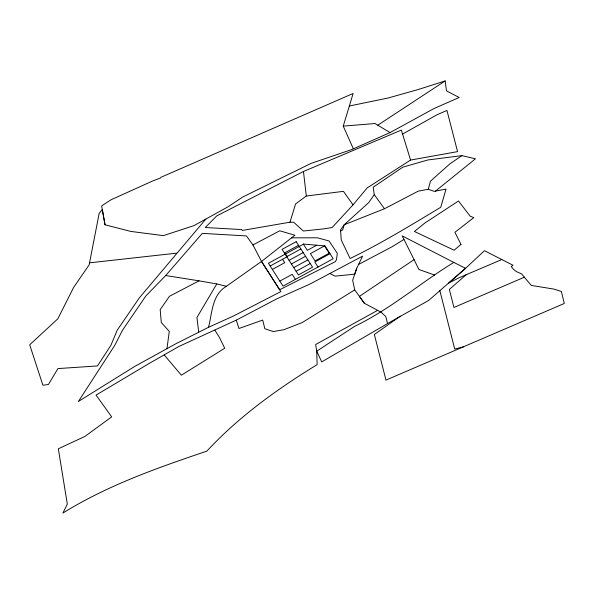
<?xml version="1.0" encoding="UTF-8"?>
<svg xmlns="http://www.w3.org/2000/svg" width="594" height="594" viewBox="0 0 594 594"><rect width="100%" height="100%" fill="white"/><g stroke="black" fill="none" stroke-linecap="round" stroke-linejoin="round"><path stroke-width="0.89" d="M166.951 348.715L169.283 331.415L161.286 322.49L160.194 309.637L169.505 296.25L199.057 280.843L216.773 283.947L226.388 286.286L261.523 261.457L294.876 235.231L279.722 230.784L252.955 244.943L246.428 235.937L202.331 233.36L165.704 275.527L145.797 296.027L122.401 330.383L114.924 345.077L78.393 401.47L134.578 366.505L175.765 343.807L208.524 327.287L233.308 316.082L280.851 291.609L261.523 261.457L252.955 244.943M205.843 219.067L139.241 297.98L117.122 330.346L110.915 345.285L97.49 365.934L57.93 368.584L48.441 384.496L42.909 385.239L29.7 344.78L57.841 318.8L73.671 287.348L89.152 264.857L99.146 213.498L102.302 209.415L105.019 224.792L130.888 231.437L163.424 235.625L194.067 225.572L228.037 206.809L242.708 197.037L311.011 163.409L351.774 149.532L390.05 132.581L434.028 108.524L459.169 97.505L446.502 90.889L445.144 80.933L418.273 89.508L387.785 98.092L349.369 105.992L343.228 126.114L353.282 148.641M208.524 327.287C212.221 312.875 211.961 294.802 226.388 286.286M428.274 189.293L434.192 191.35L446.02 189.1L440.778 207.247C411.055 225.163 381.348 243.369 350.096 258.501L341.223 239.909L340.555 229.96L344.186 224.762L384.481 208.746L418.228 191.149L428.274 189.293L430.464 181.177L449.918 163.84L461.917 155.628L475.46 158.813L435.484 191.105M349.369 105.992L353.118 93.473L160.885 177.302L160.454 178.044L152.792 180.925L111.115 199.747L101.648 205.88L105.019 224.792M289.991 222.201L295.567 203.95L306.311 196.02L343.429 191.35L353.029 204.848L332.128 227.539L323.938 228.846L303.348 231.021L293.629 222.215L289.991 222.201L242.255 230.442L241.736 229.574L205.264 227.517L216.758 215.897L303.467 171.495L401.351 130.086L410.573 160.061L367.189 187.919L353.029 204.848M400.326 316.149L374.346 334.481L385.959 380.101L564.3 303.475L561.382 291.483L553.979 289.092L531.288 285.432L521.562 273.871L517.003 271.889A48.203 25.832 -27 0 1 511.62 266.988L511.323 266.491L513.03 265.266L484.444 250.69L465.57 268.31L453.816 262.414C420.3 282.959 390.392 309.199 354.804 326.255L316.728 351.18L317.114 364.657C277.287 389.025 238.699 416.75 206.868 451.128C157.373 467.842 107.499 485.357 62.905 513.067L67.322 504.128L58.331 448.797L84.942 436.404L111.665 416.862L96.057 395.092L148.804 363.669L178.653 346.569L236.301 320.129L276.811 298.841L309.741 284.17L362.57 256.155L356.727 268.25L352.665 280.264L354.7 289.887L364.345 303.252L381.081 312.192L385.796 316.55L387.518 323.567L321.718 361.902L316.728 351.18L315.637 344.513L377.428 310.462M356.727 268.25L354.715 274.183L335.09 276.143L329.759 273.433M216.773 283.947L196.926 317.515L198.715 332.098M461.917 155.628L427.799 159.979L402.829 167.159L373.218 187.192L374.265 194.654L368.629 202.695L344.186 224.762L342.671 229.982L340.614 230.858M387.518 323.567L428.675 300.416L465.57 268.31L448.492 283.167L459.452 277.584L501.819 259.548M466.349 274.614L449.346 289.412L453.942 307.469L524.532 277.131M403.965 239.434L392.211 246.681L358.561 264.449M453.816 262.414L402.19 235.9L414.092 259.63L359.377 296.376L364.345 303.252M343.228 126.114L375.081 123.53L377.784 125.208L445.144 80.933M354.7 289.887L302.183 322.594L283.798 329.737L273.225 331.541L264.827 328.727L262.711 320.084L238.944 328.504L236.301 320.129M402.569 134.051L436.969 114.805L446.955 110.432L457.558 151.626L410.573 160.061M284.4 253.029L298.53 245.315M286.739 256.682L300.868 248.968M270.173 266.023L287.31 256.667L285.558 253.928M272.356 269.424L284.719 262.682L282.536 259.274M289.078 260.328L303.207 252.613M316.699 245.218L307.328 250.334L303.393 244.193M291.416 263.974L305.554 256.259M293.755 267.619L307.892 259.905M296.094 271.272L310.231 263.558M279.841 281.096L292.203 274.354L295.418 279.358M329.997 253.712L314.813 262.006L318.028 267.01M463.506 346.851L454.722 349.042L439.857 290.681M176.641 253.155L89.828 262.8M291.543 237.852L317.411 237.793L329.069 240.971L337.31 253.371L336.479 259.786L335.187 261.739L279.67 289.753L261.523 261.457M165.704 275.527L199.057 280.843M434.689 275.059L418.867 269.468L414.092 259.63M377.784 125.208L390.05 132.581M164.189 354.922L181.385 375.2L224.71 348.225L219.49 337.548L214.917 330.205M374.265 194.654L384.481 208.746M303.467 171.495L306.311 196.02M460.974 244.416L454.135 250.223L414.419 231.474L425.044 222.891L458.516 201.002L470.114 216.142L473.782 217.642L454.93 232.261L460.974 244.416M296.191 241.669L282.061 249.383L298.433 274.918L312.57 267.203L296.191 241.669M303.608 244.075L268.421 263.283L283.056 286.108L333.212 258.724L325.022 245.953L303.608 244.075M324.517 245.909L310.38 253.623L315.058 260.914L329.195 253.2L324.517 245.909"/></g></svg>
